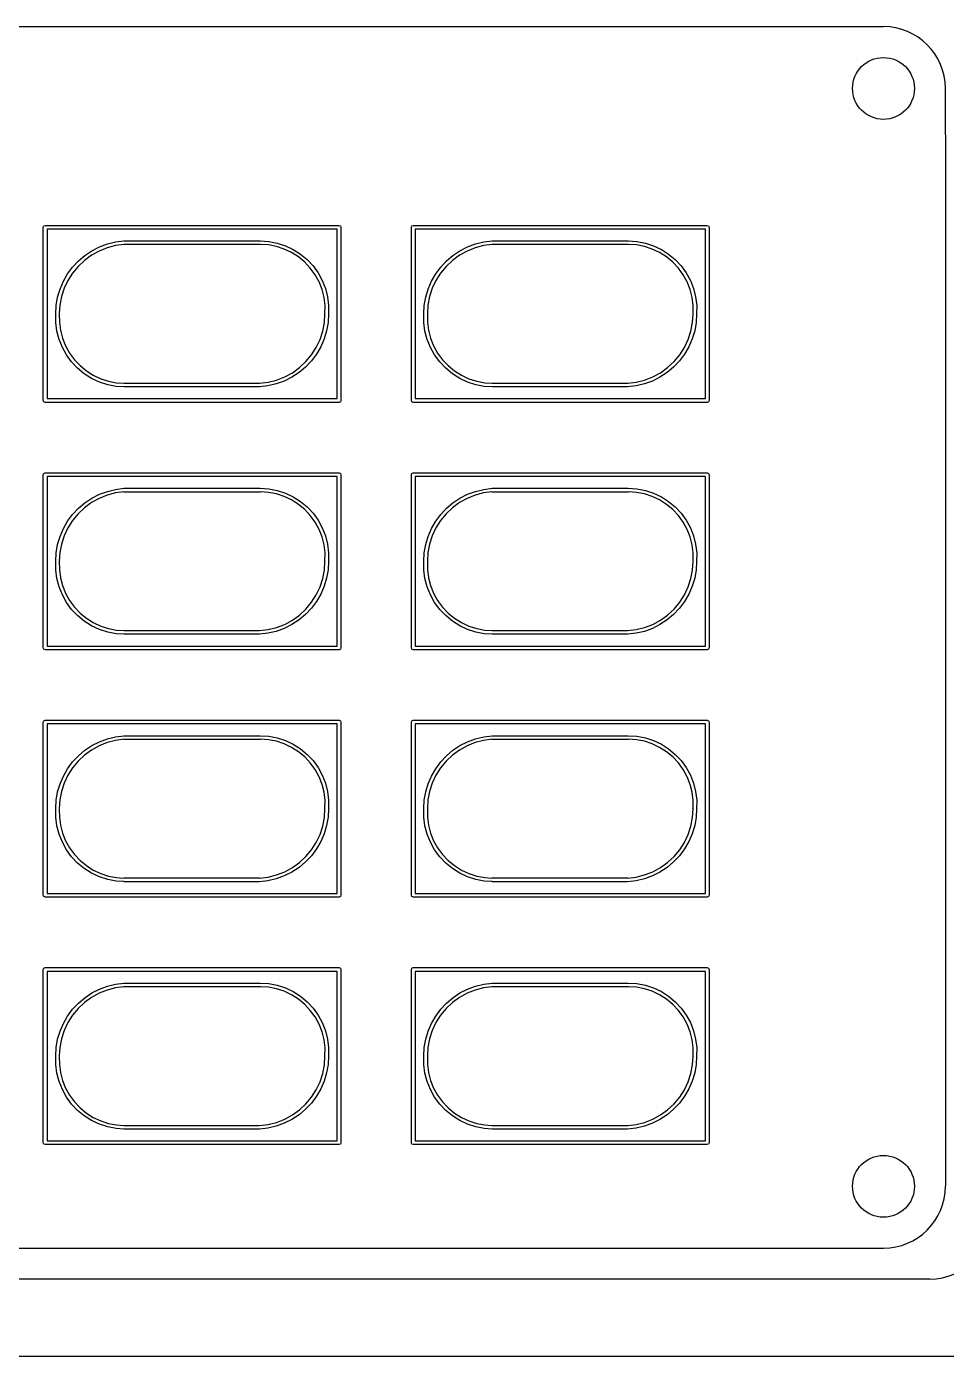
# Model space of a CAD drawing. Header units: millimetres. Extents: x 19 to 252, y 54 to 139.
# Drawn here: x 172.04 to 201.78, y 53.78 to 96.78 of the extents above; entities that cross this region are included whole.
import ezdxf

# ---------------------------------------------------------------- set-up
doc = ezdxf.new("R2010")
doc.units = ezdxf.units.MM
doc.header["$LTSCALE"] = 25.4
doc.layers.add('BLACK', color=7, linetype='Continuous')

msp = doc.modelspace()

# ---------------------------------------------------------------- linework, layer by layer
for p, q in [((103.745, 96.781), (199.745, 96.781)), ((201.745, 93.281), (201.745, 94.781)), ((201.745, 93.281), (201.745, 91.281)), ((201.745, 91.281), (201.745, 59.281)), ((71.745, 57.281), (199.745, 57.281)), ((201.245, 56.281), (70.245, 56.281)), ((238.238, 53.781), (33.243, 53.781))]:
    msp.add_line(p, q)
for centre in [(199.745, 94.781), (199.745, 59.281)]:
    msp.add_circle(centre, 1)
for centre, start, end in [((199.745, 94.781), 0, 90), ((199.745, 59.281), 270, 0), ((201.245, 58.281), 270, 0)]:
    msp.add_arc(centre, 2, start, end)
at = {"layer": 'BLACK', "linetype": 'Continuous'}
for p, q in [((172.584, 90.292), (172.602, 90.335)), ((172.602, 90.335), (172.644, 90.353)), ((172.644, 90.353), (182.145, 90.353)), ((182.145, 90.353), (182.188, 90.335)), ((182.188, 90.335), (182.206, 90.292)), ((184.484, 90.292), (184.502, 90.335)), ((184.502, 90.335), (184.545, 90.353)), ((184.545, 90.353), (194.045, 90.353)), ((194.045, 90.353), (194.088, 90.335)), ((194.088, 90.335), (194.105, 90.292)), ((172.584, 84.692), (172.584, 90.292)), ((172.704, 90.233), (172.704, 84.752)), ((182.085, 90.233), (172.704, 90.233)), ((182.085, 84.752), (182.085, 90.233)), ((182.206, 90.292), (182.206, 84.692)), ((184.484, 84.692), (184.484, 90.292)), ((184.605, 90.233), (184.605, 84.752)), ((193.986, 90.233), (184.605, 90.233)), ((193.986, 84.752), (193.986, 90.233)), ((194.105, 90.292), (194.105, 84.692)), ((173.927, 89.381), (174.154, 89.533)), ((174.385, 89.524), (174.139, 89.388)), ((174.154, 89.533), (174.398, 89.657)), ((174.647, 89.629), (174.385, 89.524)), ((174.398, 89.657), (174.654, 89.753)), ((174.919, 89.7), (174.647, 89.629)), ((174.654, 89.753), (174.92, 89.818)), ((175.188, 89.735), (174.919, 89.7)), ((174.92, 89.818), (175.191, 89.852)), ((175.195, 89.732), (175.188, 89.735)), ((175.191, 89.852), (175.191, 89.852)), ((175.191, 89.852), (175.193, 89.851)), ((175.193, 89.851), (175.195, 89.852)), ((175.195, 89.852), (179.595, 89.852)), ((179.595, 89.732), (175.195, 89.732)), ((179.595, 89.852), (179.873, 89.834)), ((179.604, 89.736), (179.595, 89.732)), ((179.859, 89.72), (179.604, 89.736)), ((180.118, 89.67), (179.859, 89.72)), ((179.873, 89.834), (180.147, 89.782)), ((180.37, 89.588), (180.118, 89.67)), ((180.147, 89.782), (180.413, 89.696)), ((180.609, 89.475), (180.37, 89.588)), ((180.413, 89.696), (180.665, 89.577)), ((180.832, 89.333), (180.609, 89.475)), ((180.665, 89.577), (180.9, 89.427)), ((185.827, 89.381), (186.054, 89.533)), ((186.285, 89.524), (186.039, 89.388)), ((186.054, 89.533), (186.298, 89.657)), ((186.547, 89.629), (186.285, 89.524)), ((186.298, 89.657), (186.554, 89.753)), ((186.819, 89.7), (186.547, 89.629)), ((186.554, 89.753), (186.82, 89.818)), ((187.088, 89.735), (186.819, 89.7)), ((186.82, 89.818), (187.091, 89.852)), ((187.095, 89.732), (187.088, 89.735)), ((187.091, 89.852), (187.091, 89.852)), ((187.091, 89.852), (187.093, 89.851)), ((187.093, 89.851), (187.095, 89.852)), ((187.095, 89.852), (191.495, 89.852)), ((191.495, 89.732), (187.095, 89.732)), ((191.495, 89.852), (191.773, 89.834)), ((191.504, 89.736), (191.495, 89.732)), ((191.759, 89.72), (191.504, 89.736)), ((192.018, 89.67), (191.759, 89.72)), ((191.773, 89.834), (192.047, 89.782)), ((192.27, 89.588), (192.018, 89.67)), ((192.047, 89.782), (192.313, 89.696)), ((192.509, 89.475), (192.27, 89.588)), ((192.313, 89.696), (192.565, 89.577)), ((192.732, 89.333), (192.509, 89.475)), ((192.565, 89.577), (192.8, 89.427)), ((173.706, 89.028), (173.527, 88.811)), ((173.532, 89.005), (173.718, 89.205)), ((173.911, 89.222), (173.706, 89.028)), ((173.718, 89.205), (173.927, 89.381)), ((174.139, 89.388), (173.911, 89.222)), ((181.035, 89.164), (180.832, 89.333)), ((180.9, 89.427), (181.115, 89.249)), ((181.216, 88.971), (181.035, 89.164)), ((181.115, 89.249), (181.305, 89.045)), ((181.305, 89.045), (181.469, 88.819)), ((185.606, 89.028), (185.427, 88.811)), ((185.432, 89.005), (185.618, 89.205)), ((185.811, 89.222), (185.606, 89.028)), ((185.618, 89.205), (185.827, 89.381)), ((186.039, 89.388), (185.811, 89.222)), ((192.935, 89.164), (192.732, 89.333)), ((192.8, 89.427), (193.015, 89.249)), ((193.116, 88.971), (192.935, 89.164)), ((193.015, 89.249), (193.205, 89.045)), ((193.205, 89.045), (193.369, 88.819)), ((173.233, 88.548), (173.369, 88.785)), ((173.369, 88.785), (173.532, 89.005)), ((173.527, 88.811), (173.377, 88.573)), ((181.371, 88.757), (181.216, 88.971)), ((181.497, 88.525), (181.371, 88.757)), ((181.469, 88.819), (181.602, 88.574)), ((185.133, 88.548), (185.269, 88.785)), ((185.269, 88.785), (185.432, 89.005)), ((185.427, 88.811), (185.277, 88.573)), ((193.271, 88.757), (193.116, 88.971)), ((193.397, 88.525), (193.271, 88.757)), ((193.369, 88.819), (193.502, 88.574)), ((173.048, 88.034), (173.125, 88.296)), ((173.125, 88.296), (173.233, 88.548)), ((173.257, 88.318), (173.17, 88.05)), ((173.377, 88.573), (173.257, 88.318)), ((181.594, 88.279), (181.497, 88.525)), ((181.659, 88.022), (181.594, 88.279)), ((181.602, 88.574), (181.704, 88.314)), ((181.704, 88.314), (181.773, 88.044)), ((184.948, 88.034), (185.025, 88.296)), ((185.025, 88.296), (185.133, 88.548)), ((185.157, 88.318), (185.07, 88.05)), ((185.277, 88.573), (185.157, 88.318)), ((193.494, 88.279), (193.397, 88.525)), ((193.559, 88.022), (193.494, 88.279)), ((193.502, 88.574), (193.604, 88.314)), ((193.604, 88.314), (193.673, 88.044)), ((172.985, 87.496), (173, 87.765)), ((173, 87.765), (173.048, 88.034)), ((173.118, 87.773), (173.101, 87.501)), ((173.17, 88.05), (173.118, 87.773)), ((181.691, 87.76), (181.659, 88.022)), ((181.69, 87.505), (181.691, 87.76)), ((181.773, 88.044), (181.807, 87.767)), ((181.807, 87.767), (181.805, 87.492)), ((184.885, 87.496), (184.9, 87.765)), ((184.9, 87.765), (184.948, 88.034)), ((185.018, 87.773), (185.001, 87.501)), ((185.07, 88.05), (185.018, 87.773)), ((193.591, 87.76), (193.559, 88.022)), ((193.59, 87.505), (193.591, 87.76)), ((193.673, 88.044), (193.707, 87.767)), ((193.707, 87.767), (193.705, 87.492)), ((172.984, 87.492), (172.985, 87.494)), ((172.985, 87.492), (172.984, 87.492)), ((172.985, 87.495), (172.985, 87.496)), ((172.985, 87.494), (172.985, 87.495)), ((172.985, 87.495), (172.985, 87.495)), ((172.986, 87.215), (172.985, 87.492)), ((173.104, 87.489), (173.1, 87.48)), ((173.1, 87.48), (173.102, 87.223)), ((173.101, 87.501), (173.105, 87.492)), ((173.105, 87.492), (173.104, 87.49)), ((173.104, 87.49), (173.104, 87.489)), ((181.672, 87.209), (181.689, 87.483)), ((181.685, 87.492), (181.686, 87.494)), ((181.689, 87.483), (181.685, 87.492)), ((181.686, 87.496), (181.69, 87.505)), ((181.686, 87.494), (181.686, 87.496)), ((181.805, 87.488), (181.789, 87.217)), ((181.805, 87.492), (181.805, 87.492)), ((181.805, 87.492), (181.805, 87.491)), ((181.805, 87.491), (181.805, 87.488)), ((181.805, 87.488), (181.805, 87.488)), ((181.805, 87.488), (181.805, 87.488)), ((184.885, 87.495), (184.885, 87.496)), ((184.885, 87.494), (184.885, 87.495)), ((184.885, 87.495), (184.885, 87.495)), ((184.885, 87.492), (184.885, 87.494)), ((184.886, 87.215), (184.885, 87.492)), ((184.885, 87.492), (184.885, 87.492)), ((185.004, 87.489), (185, 87.48)), ((185, 87.48), (185.002, 87.223)), ((185.001, 87.501), (185.004, 87.492)), ((185.004, 87.492), (185.004, 87.49)), ((185.004, 87.49), (185.004, 87.489)), ((193.572, 87.209), (193.589, 87.483)), ((193.585, 87.492), (193.586, 87.494)), ((193.589, 87.483), (193.585, 87.492)), ((193.586, 87.496), (193.59, 87.505)), ((193.586, 87.494), (193.586, 87.496)), ((193.705, 87.488), (193.689, 87.217)), ((193.705, 87.492), (193.706, 87.492)), ((193.706, 87.492), (193.705, 87.491)), ((193.705, 87.491), (193.705, 87.488)), ((193.705, 87.488), (193.705, 87.488)), ((193.705, 87.488), (193.705, 87.488)), ((173.023, 86.938), (172.986, 87.215)), ((173.094, 86.667), (173.023, 86.938)), ((173.102, 87.223), (173.137, 86.96)), ((173.137, 86.96), (173.204, 86.704)), ((181.531, 86.661), (181.619, 86.93)), ((181.619, 86.93), (181.672, 87.209)), ((181.742, 86.946), (181.663, 86.682)), ((181.789, 87.217), (181.742, 86.946)), ((184.923, 86.938), (184.886, 87.215)), ((184.994, 86.667), (184.923, 86.938)), ((185.002, 87.223), (185.037, 86.96)), ((185.037, 86.96), (185.104, 86.704)), ((193.431, 86.661), (193.519, 86.93)), ((193.519, 86.93), (193.572, 87.209)), ((193.642, 86.946), (193.563, 86.682)), ((193.689, 87.217), (193.642, 86.946)), ((173.199, 86.408), (173.094, 86.667)), ((173.204, 86.704), (173.303, 86.457)), ((173.303, 86.457), (173.432, 86.225)), ((181.409, 86.404), (181.531, 86.661)), ((181.553, 86.43), (181.415, 86.191)), ((181.663, 86.682), (181.553, 86.43)), ((185.099, 86.408), (184.994, 86.667)), ((185.104, 86.704), (185.203, 86.457)), ((185.203, 86.457), (185.332, 86.225)), ((193.309, 86.404), (193.431, 86.661)), ((193.453, 86.43), (193.315, 86.191)), ((193.563, 86.682), (193.453, 86.43)), ((173.335, 86.163), (173.199, 86.408)), ((173.5, 85.937), (173.335, 86.163)), ((173.432, 86.225), (173.589, 86.011)), ((173.589, 86.011), (173.772, 85.818)), ((181.075, 85.947), (181.257, 86.165)), ((181.415, 86.191), (181.251, 85.971)), ((181.257, 86.165), (181.409, 86.404)), ((185.235, 86.163), (185.099, 86.408)), ((185.4, 85.937), (185.235, 86.163)), ((185.332, 86.225), (185.489, 86.011)), ((185.489, 86.011), (185.672, 85.818)), ((192.975, 85.947), (193.157, 86.165)), ((193.315, 86.191), (193.151, 85.971)), ((193.157, 86.165), (193.309, 86.404)), ((173.693, 85.734), (173.5, 85.937)), ((173.909, 85.556), (173.693, 85.734)), ((173.772, 85.818), (173.977, 85.65)), ((173.977, 85.65), (174.201, 85.508)), ((180.388, 85.453), (180.637, 85.588)), ((180.851, 85.594), (180.62, 85.443)), ((180.637, 85.588), (180.868, 85.754)), ((181.062, 85.771), (180.851, 85.594)), ((180.868, 85.754), (181.075, 85.947)), ((181.251, 85.971), (181.062, 85.771)), ((185.593, 85.734), (185.4, 85.937)), ((185.809, 85.556), (185.593, 85.734)), ((185.672, 85.818), (185.877, 85.65)), ((185.877, 85.65), (186.101, 85.508)), ((192.288, 85.453), (192.537, 85.588)), ((192.751, 85.594), (192.52, 85.443)), ((192.537, 85.588), (192.768, 85.754)), ((192.962, 85.771), (192.751, 85.594)), ((192.768, 85.754), (192.975, 85.947)), ((193.151, 85.971), (192.962, 85.771)), ((174.146, 85.407), (173.909, 85.556)), ((174.399, 85.288), (174.146, 85.407)), ((174.201, 85.508), (174.442, 85.396)), ((174.665, 85.202), (174.399, 85.288)), ((174.442, 85.396), (174.694, 85.314)), ((174.94, 85.149), (174.665, 85.202)), ((174.694, 85.314), (174.955, 85.264)), ((175.191, 85.134), (174.94, 85.149)), ((174.955, 85.264), (175.189, 85.25)), ((175.189, 85.25), (175.195, 85.252)), ((175.195, 85.252), (179.57, 85.252)), ((179.57, 85.252), (179.578, 85.249)), ((179.847, 85.163), (179.574, 85.132)), ((179.578, 85.249), (179.849, 85.281)), ((180.115, 85.226), (179.847, 85.163)), ((179.849, 85.281), (180.124, 85.35)), ((180.374, 85.32), (180.115, 85.226)), ((180.124, 85.35), (180.388, 85.453)), ((180.62, 85.443), (180.374, 85.32)), ((186.046, 85.407), (185.809, 85.556)), ((186.299, 85.288), (186.046, 85.407)), ((186.101, 85.508), (186.342, 85.396)), ((186.565, 85.202), (186.299, 85.288)), ((186.342, 85.396), (186.594, 85.314)), ((186.84, 85.149), (186.565, 85.202)), ((186.594, 85.314), (186.855, 85.264)), ((187.091, 85.134), (186.84, 85.149)), ((186.855, 85.264), (187.089, 85.25)), ((187.089, 85.25), (187.095, 85.252)), ((187.095, 85.252), (191.47, 85.252)), ((191.47, 85.252), (191.478, 85.249)), ((191.747, 85.163), (191.474, 85.132)), ((191.478, 85.249), (191.749, 85.281)), ((192.015, 85.226), (191.747, 85.163)), ((191.749, 85.281), (192.024, 85.35)), ((192.274, 85.32), (192.015, 85.226)), ((192.024, 85.35), (192.288, 85.453)), ((192.52, 85.443), (192.274, 85.32)), ((172.704, 84.752), (182.085, 84.752)), ((175.195, 85.132), (175.191, 85.134)), ((179.57, 85.132), (175.195, 85.132)), ((179.572, 85.133), (179.57, 85.132)), ((179.574, 85.132), (179.572, 85.133)), ((179.574, 85.132), (179.574, 85.132)), ((184.605, 84.752), (193.986, 84.752)), ((187.095, 85.132), (187.091, 85.134)), ((191.47, 85.132), (187.095, 85.132)), ((191.472, 85.133), (191.47, 85.132)), ((191.474, 85.132), (191.472, 85.133)), ((191.474, 85.132), (191.474, 85.132)), ((172.602, 84.649), (172.584, 84.692)), ((172.644, 84.631), (172.602, 84.649)), ((182.145, 84.631), (172.644, 84.631)), ((182.188, 84.649), (182.145, 84.631)), ((182.206, 84.692), (182.188, 84.649)), ((184.502, 84.649), (184.484, 84.692)), ((184.545, 84.631), (184.502, 84.649)), ((194.045, 84.631), (184.545, 84.631)), ((194.088, 84.649), (194.045, 84.631)), ((194.105, 84.692), (194.088, 84.649)), ((172.584, 82.292), (172.602, 82.335)), ((172.584, 76.692), (172.584, 82.292)), ((172.602, 82.335), (172.644, 82.353)), ((172.644, 82.353), (182.145, 82.353)), ((172.704, 82.233), (172.704, 76.752)), ((182.085, 82.233), (172.704, 82.233)), ((182.085, 76.752), (182.085, 82.233)), ((182.145, 82.353), (182.188, 82.335)), ((182.188, 82.335), (182.206, 82.292)), ((182.206, 82.292), (182.206, 76.692)), ((184.484, 82.292), (184.502, 82.335)), ((184.484, 76.692), (184.484, 82.292)), ((184.502, 82.335), (184.545, 82.353)), ((184.545, 82.353), (194.045, 82.353)), ((184.605, 82.233), (184.605, 76.752)), ((193.986, 82.233), (184.605, 82.233)), ((193.986, 76.752), (193.986, 82.233)), ((194.045, 82.353), (194.088, 82.335)), ((194.088, 82.335), (194.105, 82.292)), ((194.105, 82.292), (194.105, 76.692)), ((174.398, 81.657), (174.654, 81.753)), ((174.919, 81.7), (174.647, 81.629)), ((174.654, 81.753), (174.92, 81.818)), ((175.188, 81.735), (174.919, 81.7)), ((174.92, 81.818), (175.191, 81.852)), ((175.195, 81.732), (175.188, 81.735)), ((175.191, 81.852), (175.191, 81.852)), ((175.191, 81.852), (175.193, 81.851)), ((175.193, 81.851), (175.195, 81.852)), ((175.195, 81.852), (179.595, 81.852)), ((179.595, 81.732), (175.195, 81.732)), ((179.595, 81.852), (179.873, 81.834)), ((179.604, 81.736), (179.595, 81.732)), ((179.859, 81.72), (179.604, 81.736)), ((180.118, 81.67), (179.859, 81.72)), ((179.873, 81.834), (180.147, 81.782)), ((180.147, 81.782), (180.413, 81.696)), ((186.298, 81.657), (186.554, 81.753)), ((186.819, 81.7), (186.547, 81.629)), ((186.554, 81.753), (186.82, 81.818)), ((187.088, 81.735), (186.819, 81.7)), ((186.82, 81.818), (187.091, 81.852)), ((187.095, 81.732), (187.088, 81.735)), ((187.091, 81.852), (187.091, 81.852)), ((187.091, 81.852), (187.093, 81.851)), ((187.093, 81.851), (187.095, 81.852)), ((187.095, 81.852), (191.495, 81.852)), ((191.495, 81.732), (187.095, 81.732)), ((191.495, 81.852), (191.773, 81.834)), ((191.504, 81.736), (191.495, 81.732)), ((191.759, 81.72), (191.504, 81.736)), ((192.018, 81.67), (191.759, 81.72)), ((191.773, 81.834), (192.047, 81.782)), ((192.047, 81.782), (192.313, 81.696)), ((173.718, 81.205), (173.927, 81.381)), ((174.139, 81.388), (173.911, 81.222)), ((173.927, 81.381), (174.154, 81.533)), ((174.385, 81.524), (174.139, 81.388)), ((174.154, 81.533), (174.398, 81.657)), ((174.647, 81.629), (174.385, 81.524)), ((180.37, 81.588), (180.118, 81.67)), ((180.609, 81.475), (180.37, 81.588)), ((180.413, 81.696), (180.665, 81.577)), ((180.832, 81.333), (180.609, 81.475)), ((180.665, 81.577), (180.9, 81.427)), ((181.035, 81.164), (180.832, 81.333)), ((180.9, 81.427), (181.115, 81.249)), ((185.618, 81.205), (185.827, 81.381)), ((186.039, 81.388), (185.811, 81.222)), ((185.827, 81.381), (186.054, 81.533)), ((186.285, 81.524), (186.039, 81.388)), ((186.054, 81.533), (186.298, 81.657)), ((186.547, 81.629), (186.285, 81.524)), ((192.27, 81.588), (192.018, 81.67)), ((192.509, 81.475), (192.27, 81.588)), ((192.313, 81.696), (192.565, 81.577)), ((192.732, 81.333), (192.509, 81.475)), ((192.565, 81.577), (192.8, 81.427)), ((192.935, 81.164), (192.732, 81.333)), ((192.8, 81.427), (193.015, 81.249)), ((173.369, 80.785), (173.532, 81.005)), ((173.706, 81.028), (173.527, 80.811)), ((173.532, 81.005), (173.718, 81.205)), ((173.911, 81.222), (173.706, 81.028)), ((181.216, 80.971), (181.035, 81.164)), ((181.115, 81.249), (181.305, 81.045)), ((181.371, 80.757), (181.216, 80.971)), ((181.305, 81.045), (181.469, 80.819)), ((185.269, 80.785), (185.432, 81.005)), ((185.606, 81.028), (185.427, 80.811)), ((185.432, 81.005), (185.618, 81.205)), ((185.811, 81.222), (185.606, 81.028)), ((193.116, 80.971), (192.935, 81.164)), ((193.015, 81.249), (193.205, 81.045)), ((193.271, 80.757), (193.116, 80.971)), ((193.205, 81.045), (193.369, 80.819)), ((173.125, 80.296), (173.233, 80.548)), ((173.233, 80.548), (173.369, 80.785)), ((173.377, 80.573), (173.257, 80.318)), ((173.527, 80.811), (173.377, 80.573)), ((181.497, 80.525), (181.371, 80.757)), ((181.469, 80.819), (181.602, 80.574)), ((181.594, 80.279), (181.497, 80.525)), ((181.602, 80.574), (181.704, 80.314)), ((185.025, 80.296), (185.133, 80.548)), ((185.133, 80.548), (185.269, 80.785)), ((185.277, 80.573), (185.157, 80.318)), ((185.427, 80.811), (185.277, 80.573)), ((193.397, 80.525), (193.271, 80.757)), ((193.369, 80.819), (193.502, 80.574)), ((193.494, 80.279), (193.397, 80.525)), ((193.502, 80.574), (193.604, 80.314)), ((173, 79.765), (173.048, 80.034)), ((173.048, 80.034), (173.125, 80.296)), ((173.17, 80.05), (173.118, 79.773)), ((173.257, 80.318), (173.17, 80.05)), ((181.659, 80.022), (181.594, 80.279)), ((181.691, 79.76), (181.659, 80.022)), ((181.704, 80.314), (181.773, 80.044)), ((181.773, 80.044), (181.807, 79.767)), ((184.9, 79.765), (184.948, 80.034)), ((184.948, 80.034), (185.025, 80.296)), ((185.07, 80.05), (185.018, 79.773)), ((185.157, 80.318), (185.07, 80.05)), ((193.559, 80.022), (193.494, 80.279)), ((193.591, 79.76), (193.559, 80.022)), ((193.604, 80.314), (193.673, 80.044)), ((193.673, 80.044), (193.707, 79.767)), ((172.985, 79.496), (173, 79.765)), ((173.118, 79.773), (173.101, 79.501)), ((181.69, 79.505), (181.691, 79.76)), ((181.807, 79.767), (181.805, 79.492)), ((184.885, 79.496), (184.9, 79.765)), ((185.018, 79.773), (185.001, 79.501)), ((193.59, 79.505), (193.591, 79.76)), ((193.707, 79.767), (193.705, 79.492)), ((172.984, 79.492), (172.985, 79.494)), ((172.985, 79.492), (172.984, 79.492)), ((172.985, 79.495), (172.985, 79.496)), ((172.985, 79.494), (172.985, 79.495)), ((172.985, 79.495), (172.985, 79.495)), ((172.986, 79.215), (172.985, 79.492)), ((173.023, 78.938), (172.986, 79.215)), ((173.104, 79.489), (173.1, 79.48)), ((173.1, 79.48), (173.102, 79.223)), ((173.101, 79.501), (173.105, 79.492)), ((173.102, 79.223), (173.137, 78.96)), ((173.105, 79.492), (173.104, 79.49)), ((173.104, 79.49), (173.104, 79.489)), ((181.619, 78.93), (181.672, 79.209)), ((181.672, 79.209), (181.689, 79.483)), ((181.685, 79.492), (181.686, 79.494)), ((181.689, 79.483), (181.685, 79.492)), ((181.686, 79.496), (181.69, 79.505)), ((181.686, 79.494), (181.686, 79.496)), ((181.789, 79.217), (181.742, 78.946)), ((181.805, 79.488), (181.789, 79.217)), ((181.805, 79.492), (181.805, 79.492)), ((181.805, 79.492), (181.805, 79.491)), ((181.805, 79.491), (181.805, 79.488)), ((181.805, 79.488), (181.805, 79.488)), ((181.805, 79.488), (181.805, 79.488)), ((184.885, 79.495), (184.885, 79.496)), ((184.885, 79.494), (184.885, 79.495)), ((184.885, 79.495), (184.885, 79.495)), ((184.885, 79.492), (184.885, 79.494)), ((184.886, 79.215), (184.885, 79.492)), ((184.885, 79.492), (184.885, 79.492)), ((184.923, 78.938), (184.886, 79.215)), ((185.004, 79.489), (185, 79.48)), ((185, 79.48), (185.002, 79.223)), ((185.001, 79.501), (185.004, 79.492)), ((185.002, 79.223), (185.037, 78.96)), ((185.004, 79.492), (185.004, 79.49)), ((185.004, 79.49), (185.004, 79.489)), ((193.519, 78.93), (193.572, 79.209)), ((193.572, 79.209), (193.589, 79.483)), ((193.585, 79.492), (193.586, 79.494)), ((193.589, 79.483), (193.585, 79.492)), ((193.586, 79.496), (193.59, 79.505)), ((193.586, 79.494), (193.586, 79.496)), ((193.689, 79.217), (193.642, 78.946)), ((193.705, 79.488), (193.689, 79.217)), ((193.705, 79.492), (193.706, 79.492)), ((193.706, 79.492), (193.705, 79.491)), ((193.705, 79.491), (193.705, 79.488)), ((193.705, 79.488), (193.705, 79.488)), ((193.705, 79.488), (193.705, 79.488)), ((173.094, 78.667), (173.023, 78.938)), ((173.137, 78.96), (173.204, 78.704)), ((173.204, 78.704), (173.303, 78.457)), ((181.531, 78.661), (181.619, 78.93)), ((181.742, 78.946), (181.663, 78.682)), ((184.994, 78.667), (184.923, 78.938)), ((185.037, 78.96), (185.104, 78.704)), ((185.104, 78.704), (185.203, 78.457)), ((193.431, 78.661), (193.519, 78.93)), ((193.642, 78.946), (193.563, 78.682)), ((173.199, 78.408), (173.094, 78.667)), ((173.335, 78.163), (173.199, 78.408)), ((173.303, 78.457), (173.432, 78.225)), ((181.257, 78.165), (181.409, 78.404)), ((181.409, 78.404), (181.531, 78.661)), ((181.553, 78.43), (181.415, 78.191)), ((181.663, 78.682), (181.553, 78.43)), ((185.099, 78.408), (184.994, 78.667)), ((185.235, 78.163), (185.099, 78.408)), ((185.203, 78.457), (185.332, 78.225)), ((193.157, 78.165), (193.309, 78.404)), ((193.309, 78.404), (193.431, 78.661)), ((193.453, 78.43), (193.315, 78.191)), ((193.563, 78.682), (193.453, 78.43)), ((173.5, 77.937), (173.335, 78.163)), ((173.432, 78.225), (173.589, 78.011)), ((173.693, 77.734), (173.5, 77.937)), ((173.589, 78.011), (173.772, 77.818)), ((180.868, 77.754), (181.075, 77.947)), ((181.251, 77.971), (181.062, 77.771)), ((181.075, 77.947), (181.257, 78.165)), ((181.415, 78.191), (181.251, 77.971)), ((185.4, 77.937), (185.235, 78.163)), ((185.332, 78.225), (185.489, 78.011)), ((185.593, 77.734), (185.4, 77.937)), ((185.489, 78.011), (185.672, 77.818)), ((192.768, 77.754), (192.975, 77.947)), ((193.151, 77.971), (192.962, 77.771)), ((192.975, 77.947), (193.157, 78.165)), ((193.315, 78.191), (193.151, 77.971)), ((173.909, 77.556), (173.693, 77.734)), ((173.772, 77.818), (173.977, 77.65)), ((174.146, 77.407), (173.909, 77.556)), ((173.977, 77.65), (174.201, 77.508)), ((174.399, 77.288), (174.146, 77.407)), ((174.201, 77.508), (174.442, 77.396)), ((180.124, 77.35), (180.388, 77.453)), ((180.62, 77.443), (180.374, 77.32)), ((180.388, 77.453), (180.637, 77.588)), ((180.851, 77.594), (180.62, 77.443)), ((180.637, 77.588), (180.868, 77.754)), ((181.062, 77.771), (180.851, 77.594)), ((185.809, 77.556), (185.593, 77.734)), ((185.672, 77.818), (185.877, 77.65)), ((186.046, 77.407), (185.809, 77.556)), ((185.877, 77.65), (186.101, 77.508)), ((186.299, 77.288), (186.046, 77.407)), ((186.101, 77.508), (186.342, 77.396)), ((192.024, 77.35), (192.288, 77.453)), ((192.52, 77.443), (192.274, 77.32)), ((192.288, 77.453), (192.537, 77.588)), ((192.751, 77.594), (192.52, 77.443)), ((192.537, 77.588), (192.768, 77.754)), ((192.962, 77.771), (192.751, 77.594)), ((174.665, 77.202), (174.399, 77.288)), ((174.442, 77.396), (174.694, 77.314)), ((174.94, 77.149), (174.665, 77.202)), ((174.694, 77.314), (174.955, 77.264)), ((175.191, 77.134), (174.94, 77.149)), ((174.955, 77.264), (175.189, 77.25)), ((175.189, 77.25), (175.195, 77.252)), ((175.195, 77.132), (175.191, 77.134)), ((175.195, 77.252), (179.57, 77.252)), ((179.57, 77.132), (175.195, 77.132)), ((179.57, 77.252), (179.578, 77.249)), ((179.572, 77.133), (179.57, 77.132)), ((179.574, 77.132), (179.572, 77.133)), ((179.847, 77.163), (179.574, 77.132)), ((179.574, 77.132), (179.574, 77.132)), ((179.578, 77.249), (179.849, 77.281)), ((180.115, 77.226), (179.847, 77.163)), ((179.849, 77.281), (180.124, 77.35)), ((180.374, 77.32), (180.115, 77.226)), ((186.565, 77.202), (186.299, 77.288)), ((186.342, 77.396), (186.594, 77.314)), ((186.84, 77.149), (186.565, 77.202)), ((186.594, 77.314), (186.855, 77.264)), ((187.091, 77.134), (186.84, 77.149)), ((186.855, 77.264), (187.089, 77.25)), ((187.089, 77.25), (187.095, 77.252)), ((187.095, 77.132), (187.091, 77.134)), ((187.095, 77.252), (191.47, 77.252)), ((191.47, 77.132), (187.095, 77.132)), ((191.47, 77.252), (191.478, 77.249)), ((191.472, 77.133), (191.47, 77.132)), ((191.474, 77.132), (191.472, 77.133)), ((191.747, 77.163), (191.474, 77.132)), ((191.474, 77.132), (191.474, 77.132)), ((191.478, 77.249), (191.749, 77.281)), ((192.015, 77.226), (191.747, 77.163)), ((191.749, 77.281), (192.024, 77.35)), ((192.274, 77.32), (192.015, 77.226)), ((172.602, 76.649), (172.584, 76.692)), ((172.644, 76.632), (172.602, 76.649)), ((182.145, 76.632), (172.644, 76.632)), ((172.704, 76.752), (182.085, 76.752)), ((182.188, 76.649), (182.145, 76.632)), ((182.206, 76.692), (182.188, 76.649)), ((184.502, 76.649), (184.484, 76.692)), ((184.545, 76.632), (184.502, 76.649)), ((194.045, 76.632), (184.545, 76.632)), ((184.605, 76.752), (193.986, 76.752)), ((194.088, 76.649), (194.045, 76.632)), ((194.105, 76.692), (194.088, 76.649)), ((172.584, 74.292), (172.602, 74.335)), ((172.584, 68.692), (172.584, 74.292)), ((172.602, 74.335), (172.644, 74.353)), ((172.644, 74.353), (182.145, 74.353)), ((172.704, 74.233), (172.704, 68.752)), ((182.085, 74.233), (172.704, 74.233)), ((182.085, 68.752), (182.085, 74.233)), ((182.145, 74.353), (182.188, 74.335)), ((182.188, 74.335), (182.206, 74.292)), ((182.206, 74.292), (182.206, 68.692)), ((184.484, 74.292), (184.502, 74.335)), ((184.484, 68.692), (184.484, 74.292)), ((184.502, 74.335), (184.545, 74.353)), ((184.545, 74.353), (194.045, 74.353)), ((184.605, 74.233), (184.605, 68.752)), ((193.986, 74.233), (184.605, 74.233)), ((193.986, 68.752), (193.986, 74.233)), ((194.045, 74.353), (194.088, 74.335)), ((194.088, 74.335), (194.105, 74.292)), ((194.105, 74.292), (194.105, 68.692)), ((173.927, 73.381), (174.154, 73.533)), ((174.154, 73.533), (174.398, 73.657)), ((174.647, 73.629), (174.385, 73.524)), ((174.398, 73.657), (174.654, 73.753)), ((174.919, 73.7), (174.647, 73.629)), ((174.654, 73.753), (174.92, 73.818)), ((175.188, 73.735), (174.919, 73.7)), ((174.92, 73.818), (175.191, 73.852)), ((175.195, 73.732), (175.188, 73.735)), ((175.191, 73.852), (175.191, 73.852)), ((175.191, 73.852), (175.193, 73.851)), ((175.193, 73.851), (175.195, 73.852)), ((175.195, 73.852), (179.595, 73.852)), ((179.595, 73.732), (175.195, 73.732)), ((179.595, 73.852), (179.873, 73.834)), ((179.604, 73.736), (179.595, 73.732)), ((179.859, 73.72), (179.604, 73.736)), ((180.118, 73.67), (179.859, 73.72)), ((179.873, 73.834), (180.147, 73.782)), ((180.37, 73.588), (180.118, 73.67)), ((180.147, 73.782), (180.413, 73.696)), ((180.609, 73.475), (180.37, 73.588)), ((180.413, 73.696), (180.665, 73.577)), ((180.665, 73.577), (180.9, 73.427)), ((185.827, 73.381), (186.054, 73.533)), ((186.054, 73.533), (186.298, 73.657)), ((186.547, 73.629), (186.285, 73.524)), ((186.298, 73.657), (186.554, 73.753)), ((186.819, 73.7), (186.547, 73.629)), ((186.554, 73.753), (186.82, 73.818)), ((187.088, 73.735), (186.819, 73.7)), ((186.82, 73.818), (187.091, 73.852)), ((187.095, 73.732), (187.088, 73.735)), ((187.091, 73.852), (187.091, 73.852)), ((187.091, 73.852), (187.093, 73.851)), ((187.093, 73.851), (187.095, 73.852)), ((187.095, 73.852), (191.495, 73.852)), ((191.495, 73.732), (187.095, 73.732)), ((191.495, 73.852), (191.773, 73.834)), ((191.504, 73.736), (191.495, 73.732)), ((191.759, 73.72), (191.504, 73.736)), ((192.018, 73.67), (191.759, 73.72)), ((191.773, 73.834), (192.047, 73.782)), ((192.27, 73.588), (192.018, 73.67)), ((192.047, 73.782), (192.313, 73.696)), ((192.509, 73.475), (192.27, 73.588)), ((192.313, 73.696), (192.565, 73.577)), ((192.565, 73.577), (192.8, 73.427)), ((173.532, 73.005), (173.718, 73.205)), ((173.911, 73.222), (173.706, 73.028)), ((173.718, 73.205), (173.927, 73.381)), ((174.139, 73.388), (173.911, 73.222)), ((174.385, 73.524), (174.139, 73.388)), ((180.832, 73.333), (180.609, 73.475)), ((181.035, 73.164), (180.832, 73.333)), ((180.9, 73.427), (181.115, 73.249)), ((181.216, 72.971), (181.035, 73.164)), ((181.115, 73.249), (181.305, 73.045)), ((185.432, 73.005), (185.618, 73.205)), ((185.811, 73.222), (185.606, 73.028)), ((185.618, 73.205), (185.827, 73.381)), ((186.039, 73.388), (185.811, 73.222)), ((186.285, 73.524), (186.039, 73.388)), ((192.732, 73.333), (192.509, 73.475)), ((192.935, 73.164), (192.732, 73.333)), ((192.8, 73.427), (193.015, 73.249)), ((193.116, 72.971), (192.935, 73.164)), ((193.015, 73.249), (193.205, 73.045)), ((173.233, 72.548), (173.369, 72.785)), ((173.369, 72.785), (173.532, 73.005)), ((173.527, 72.811), (173.377, 72.573)), ((173.706, 73.028), (173.527, 72.811)), ((181.371, 72.757), (181.216, 72.971)), ((181.305, 73.045), (181.469, 72.819)), ((181.497, 72.525), (181.371, 72.757)), ((181.469, 72.819), (181.602, 72.574)), ((185.133, 72.548), (185.269, 72.785)), ((185.269, 72.785), (185.432, 73.005)), ((185.427, 72.811), (185.277, 72.573)), ((185.606, 73.028), (185.427, 72.811)), ((193.271, 72.757), (193.116, 72.971)), ((193.205, 73.045), (193.369, 72.819)), ((193.397, 72.525), (193.271, 72.757)), ((193.369, 72.819), (193.502, 72.574)), ((173.048, 72.034), (173.125, 72.296)), ((173.125, 72.296), (173.233, 72.548)), ((173.257, 72.318), (173.17, 72.05)), ((173.377, 72.573), (173.257, 72.318)), ((181.594, 72.279), (181.497, 72.525)), ((181.659, 72.022), (181.594, 72.279)), ((181.602, 72.574), (181.704, 72.314)), ((181.704, 72.314), (181.773, 72.044)), ((184.948, 72.034), (185.025, 72.296)), ((185.025, 72.296), (185.133, 72.548)), ((185.157, 72.318), (185.07, 72.05)), ((185.277, 72.573), (185.157, 72.318)), ((193.494, 72.279), (193.397, 72.525)), ((193.559, 72.022), (193.494, 72.279)), ((193.502, 72.574), (193.604, 72.314)), ((193.604, 72.314), (193.673, 72.044)), ((173, 71.765), (173.048, 72.034)), ((173.17, 72.05), (173.118, 71.773)), ((181.691, 71.76), (181.659, 72.022)), ((181.773, 72.044), (181.807, 71.767)), ((184.9, 71.765), (184.948, 72.034)), ((185.07, 72.05), (185.018, 71.773)), ((193.591, 71.76), (193.559, 72.022)), ((193.673, 72.044), (193.707, 71.767)), ((172.984, 71.492), (172.985, 71.494)), ((172.985, 71.492), (172.984, 71.492)), ((172.985, 71.496), (173, 71.765)), ((172.985, 71.495), (172.985, 71.496)), ((172.985, 71.494), (172.985, 71.495)), ((172.985, 71.495), (172.985, 71.495)), ((172.986, 71.215), (172.985, 71.492)), ((173.104, 71.489), (173.1, 71.48)), ((173.1, 71.48), (173.102, 71.223)), ((173.118, 71.773), (173.101, 71.501)), ((173.101, 71.501), (173.105, 71.492)), ((173.105, 71.492), (173.104, 71.49)), ((173.104, 71.49), (173.104, 71.489)), ((181.672, 71.209), (181.689, 71.483)), ((181.685, 71.492), (181.686, 71.494)), ((181.689, 71.483), (181.685, 71.492)), ((181.686, 71.496), (181.69, 71.505)), ((181.686, 71.494), (181.686, 71.496)), ((181.69, 71.505), (181.691, 71.76)), ((181.805, 71.488), (181.789, 71.217)), ((181.807, 71.767), (181.805, 71.492)), ((181.805, 71.492), (181.805, 71.492)), ((181.805, 71.492), (181.805, 71.491)), ((181.805, 71.491), (181.805, 71.488)), ((181.805, 71.488), (181.805, 71.488)), ((181.805, 71.488), (181.805, 71.488)), ((184.885, 71.496), (184.9, 71.765)), ((184.885, 71.495), (184.885, 71.496)), ((184.885, 71.494), (184.885, 71.495)), ((184.885, 71.495), (184.885, 71.495)), ((184.885, 71.492), (184.885, 71.494)), ((184.886, 71.215), (184.885, 71.492)), ((184.885, 71.492), (184.885, 71.492)), ((185.004, 71.489), (185, 71.48)), ((185, 71.48), (185.002, 71.223)), ((185.018, 71.773), (185.001, 71.501)), ((185.001, 71.501), (185.004, 71.492)), ((185.004, 71.492), (185.004, 71.49)), ((185.004, 71.49), (185.004, 71.489)), ((193.572, 71.209), (193.589, 71.483)), ((193.585, 71.492), (193.586, 71.494)), ((193.589, 71.483), (193.585, 71.492)), ((193.586, 71.496), (193.59, 71.505)), ((193.586, 71.494), (193.586, 71.496)), ((193.59, 71.505), (193.591, 71.76)), ((193.705, 71.488), (193.689, 71.217)), ((193.707, 71.767), (193.705, 71.492)), ((193.705, 71.492), (193.706, 71.492)), ((193.706, 71.492), (193.705, 71.491)), ((193.705, 71.491), (193.705, 71.488)), ((193.705, 71.488), (193.705, 71.488)), ((193.705, 71.488), (193.705, 71.488)), ((173.023, 70.938), (172.986, 71.215)), ((173.102, 71.223), (173.137, 70.96)), ((173.137, 70.96), (173.204, 70.704)), ((181.619, 70.93), (181.672, 71.209)), ((181.789, 71.217), (181.742, 70.946)), ((184.923, 70.938), (184.886, 71.215)), ((185.002, 71.223), (185.037, 70.96)), ((185.037, 70.96), (185.104, 70.704)), ((193.519, 70.93), (193.572, 71.209)), ((193.689, 71.217), (193.642, 70.946)), ((173.094, 70.667), (173.023, 70.938)), ((173.199, 70.408), (173.094, 70.667)), ((173.204, 70.704), (173.303, 70.457)), ((181.409, 70.404), (181.531, 70.661)), ((181.531, 70.661), (181.619, 70.93)), ((181.663, 70.682), (181.553, 70.43)), ((181.742, 70.946), (181.663, 70.682)), ((184.994, 70.667), (184.923, 70.938)), ((185.099, 70.408), (184.994, 70.667)), ((185.104, 70.704), (185.203, 70.457)), ((193.309, 70.404), (193.431, 70.661)), ((193.431, 70.661), (193.519, 70.93)), ((193.563, 70.682), (193.453, 70.43)), ((193.642, 70.946), (193.563, 70.682)), ((173.335, 70.163), (173.199, 70.408)), ((173.303, 70.457), (173.432, 70.225)), ((173.5, 69.937), (173.335, 70.163)), ((173.432, 70.225), (173.589, 70.011)), ((181.075, 69.947), (181.257, 70.165)), ((181.415, 70.191), (181.251, 69.971)), ((181.257, 70.165), (181.409, 70.404)), ((181.553, 70.43), (181.415, 70.191)), ((185.235, 70.163), (185.099, 70.408)), ((185.203, 70.457), (185.332, 70.225)), ((185.4, 69.937), (185.235, 70.163)), ((185.332, 70.225), (185.489, 70.011)), ((192.975, 69.947), (193.157, 70.165)), ((193.315, 70.191), (193.151, 69.971)), ((193.157, 70.165), (193.309, 70.404)), ((193.453, 70.43), (193.315, 70.191)), ((173.693, 69.734), (173.5, 69.937)), ((173.589, 70.011), (173.772, 69.818)), ((173.909, 69.556), (173.693, 69.734)), ((173.772, 69.818), (173.977, 69.65)), ((180.637, 69.588), (180.868, 69.754)), ((181.062, 69.771), (180.851, 69.594)), ((180.868, 69.754), (181.075, 69.947)), ((181.251, 69.971), (181.062, 69.771)), ((185.593, 69.734), (185.4, 69.937)), ((185.489, 70.011), (185.672, 69.818)), ((185.809, 69.556), (185.593, 69.734)), ((185.672, 69.818), (185.877, 69.65)), ((192.537, 69.588), (192.768, 69.754)), ((192.962, 69.771), (192.751, 69.594)), ((192.768, 69.754), (192.975, 69.947)), ((193.151, 69.971), (192.962, 69.771)), ((174.146, 69.407), (173.909, 69.556)), ((173.977, 69.65), (174.201, 69.508)), ((174.399, 69.288), (174.146, 69.407)), ((174.201, 69.508), (174.442, 69.396)), ((174.665, 69.202), (174.399, 69.288)), ((174.442, 69.396), (174.694, 69.314)), ((174.694, 69.314), (174.955, 69.264)), ((174.955, 69.264), (175.189, 69.25)), ((175.189, 69.25), (175.195, 69.252)), ((175.195, 69.252), (179.57, 69.252)), ((179.57, 69.252), (179.578, 69.249)), ((179.578, 69.249), (179.849, 69.281)), ((179.849, 69.281), (180.124, 69.35)), ((180.374, 69.32), (180.115, 69.226)), ((180.124, 69.35), (180.388, 69.453)), ((180.62, 69.443), (180.374, 69.32)), ((180.388, 69.453), (180.637, 69.588)), ((180.851, 69.594), (180.62, 69.443)), ((186.046, 69.407), (185.809, 69.556)), ((185.877, 69.65), (186.101, 69.508)), ((186.299, 69.288), (186.046, 69.407)), ((186.101, 69.508), (186.342, 69.396)), ((186.565, 69.202), (186.299, 69.288)), ((186.342, 69.396), (186.594, 69.314)), ((186.594, 69.314), (186.855, 69.264)), ((186.855, 69.264), (187.089, 69.25)), ((187.089, 69.25), (187.095, 69.252)), ((187.095, 69.252), (191.47, 69.252)), ((191.47, 69.252), (191.478, 69.249)), ((191.478, 69.249), (191.749, 69.281)), ((191.749, 69.281), (192.024, 69.35)), ((192.274, 69.32), (192.015, 69.226)), ((192.024, 69.35), (192.288, 69.453)), ((192.52, 69.443), (192.274, 69.32)), ((192.288, 69.453), (192.537, 69.588)), ((192.751, 69.594), (192.52, 69.443)), ((174.94, 69.149), (174.665, 69.202)), ((175.191, 69.134), (174.94, 69.149)), ((175.195, 69.132), (175.191, 69.134)), ((179.57, 69.132), (175.195, 69.132)), ((179.572, 69.133), (179.57, 69.132)), ((179.574, 69.132), (179.572, 69.133)), ((179.847, 69.163), (179.574, 69.132)), ((179.574, 69.132), (179.574, 69.132)), ((180.115, 69.226), (179.847, 69.163)), ((186.84, 69.149), (186.565, 69.202)), ((187.091, 69.134), (186.84, 69.149)), ((187.095, 69.132), (187.091, 69.134)), ((191.47, 69.132), (187.095, 69.132)), ((191.472, 69.133), (191.47, 69.132)), ((191.474, 69.132), (191.472, 69.133)), ((191.747, 69.163), (191.474, 69.132)), ((191.474, 69.132), (191.474, 69.132)), ((192.015, 69.226), (191.747, 69.163)), ((172.602, 68.649), (172.584, 68.692)), ((172.644, 68.631), (172.602, 68.649)), ((182.145, 68.631), (172.644, 68.631)), ((172.704, 68.752), (182.085, 68.752)), ((182.188, 68.649), (182.145, 68.631)), ((182.206, 68.692), (182.188, 68.649)), ((184.502, 68.649), (184.484, 68.692)), ((184.545, 68.631), (184.502, 68.649)), ((194.045, 68.631), (184.545, 68.631)), ((184.605, 68.752), (193.986, 68.752)), ((194.088, 68.649), (194.045, 68.631)), ((194.105, 68.692), (194.088, 68.649)), ((172.584, 66.292), (172.602, 66.335)), ((172.584, 60.692), (172.584, 66.292)), ((172.602, 66.335), (172.644, 66.353)), ((172.644, 66.353), (182.145, 66.353)), ((172.704, 66.232), (172.704, 60.752)), ((182.085, 66.232), (172.704, 66.232)), ((182.085, 60.752), (182.085, 66.232)), ((182.145, 66.353), (182.188, 66.335)), ((182.188, 66.335), (182.206, 66.292)), ((182.206, 66.292), (182.206, 60.692)), ((184.484, 66.292), (184.502, 66.335)), ((184.484, 60.692), (184.484, 66.292)), ((184.502, 66.335), (184.545, 66.353)), ((184.545, 66.353), (194.045, 66.353)), ((184.605, 66.232), (184.605, 60.752)), ((193.986, 66.232), (184.605, 66.232)), ((193.986, 60.752), (193.986, 66.232)), ((194.045, 66.353), (194.088, 66.335)), ((194.088, 66.335), (194.105, 66.292)), ((194.105, 66.292), (194.105, 60.692)), ((174.654, 65.753), (174.92, 65.818)), ((174.92, 65.818), (175.191, 65.852)), ((175.191, 65.852), (175.191, 65.852)), ((175.191, 65.852), (175.193, 65.851)), ((175.193, 65.851), (175.195, 65.852)), ((175.195, 65.852), (179.595, 65.852)), ((179.595, 65.852), (179.873, 65.834)), ((179.873, 65.834), (180.147, 65.782)), ((186.554, 65.753), (186.82, 65.818)), ((186.82, 65.818), (187.091, 65.852)), ((187.091, 65.852), (187.091, 65.852)), ((187.091, 65.852), (187.093, 65.851)), ((187.093, 65.851), (187.095, 65.852)), ((187.095, 65.852), (191.495, 65.852)), ((191.495, 65.852), (191.773, 65.834)), ((191.773, 65.834), (192.047, 65.782)), ((173.718, 65.205), (173.927, 65.381)), ((174.139, 65.388), (173.911, 65.222)), ((173.927, 65.381), (174.154, 65.533)), ((174.385, 65.524), (174.139, 65.388)), ((174.154, 65.533), (174.398, 65.657)), ((174.647, 65.629), (174.385, 65.524)), ((174.398, 65.657), (174.654, 65.753)), ((174.919, 65.7), (174.647, 65.629)), ((175.188, 65.735), (174.919, 65.7)), ((175.195, 65.732), (175.188, 65.735)), ((179.595, 65.732), (175.195, 65.732)), ((179.604, 65.736), (179.595, 65.732)), ((179.859, 65.719), (179.604, 65.736)), ((180.118, 65.67), (179.859, 65.719)), ((180.37, 65.588), (180.118, 65.67)), ((180.147, 65.782), (180.413, 65.696)), ((180.609, 65.475), (180.37, 65.588)), ((180.413, 65.696), (180.665, 65.577)), ((180.832, 65.333), (180.609, 65.475)), ((180.665, 65.577), (180.9, 65.427)), ((180.9, 65.427), (181.115, 65.249)), ((185.618, 65.205), (185.827, 65.381)), ((186.039, 65.388), (185.811, 65.222)), ((185.827, 65.381), (186.054, 65.533)), ((186.285, 65.524), (186.039, 65.388)), ((186.054, 65.533), (186.298, 65.657)), ((186.547, 65.629), (186.285, 65.524)), ((186.298, 65.657), (186.554, 65.753)), ((186.819, 65.7), (186.547, 65.629)), ((187.088, 65.735), (186.819, 65.7)), ((187.095, 65.732), (187.088, 65.735)), ((191.495, 65.732), (187.095, 65.732)), ((191.504, 65.736), (191.495, 65.732)), ((191.759, 65.719), (191.504, 65.736)), ((192.018, 65.67), (191.759, 65.719)), ((192.27, 65.588), (192.018, 65.67)), ((192.047, 65.782), (192.313, 65.696)), ((192.509, 65.475), (192.27, 65.588)), ((192.313, 65.696), (192.565, 65.577)), ((192.732, 65.333), (192.509, 65.475)), ((192.565, 65.577), (192.8, 65.427)), ((192.8, 65.427), (193.015, 65.249)), ((173.369, 64.785), (173.532, 65.005)), ((173.706, 65.028), (173.527, 64.811)), ((173.532, 65.005), (173.718, 65.205)), ((173.911, 65.222), (173.706, 65.028)), ((181.035, 65.164), (180.832, 65.333)), ((181.216, 64.971), (181.035, 65.164)), ((181.115, 65.249), (181.305, 65.045)), ((181.371, 64.757), (181.216, 64.971)), ((181.305, 65.045), (181.469, 64.819)), ((185.269, 64.785), (185.432, 65.005)), ((185.606, 65.028), (185.427, 64.811)), ((185.432, 65.005), (185.618, 65.205)), ((185.811, 65.222), (185.606, 65.028)), ((192.935, 65.164), (192.732, 65.333)), ((193.116, 64.971), (192.935, 65.164)), ((193.015, 65.249), (193.205, 65.045)), ((193.271, 64.757), (193.116, 64.971)), ((193.205, 65.045), (193.369, 64.819)), ((173.125, 64.296), (173.233, 64.548)), ((173.233, 64.548), (173.369, 64.785)), ((173.377, 64.573), (173.257, 64.318)), ((173.527, 64.811), (173.377, 64.573)), ((181.497, 64.525), (181.371, 64.757)), ((181.469, 64.819), (181.602, 64.574)), ((181.594, 64.279), (181.497, 64.525)), ((181.602, 64.574), (181.704, 64.314)), ((185.025, 64.296), (185.133, 64.548)), ((185.133, 64.548), (185.269, 64.785)), ((185.277, 64.573), (185.157, 64.318)), ((185.427, 64.811), (185.277, 64.573)), ((193.397, 64.525), (193.271, 64.757)), ((193.369, 64.819), (193.502, 64.574)), ((193.494, 64.279), (193.397, 64.525)), ((193.502, 64.574), (193.604, 64.314)), ((173.048, 64.034), (173.125, 64.296)), ((173.257, 64.318), (173.17, 64.05)), ((181.659, 64.022), (181.594, 64.279)), ((181.704, 64.314), (181.773, 64.044)), ((184.948, 64.034), (185.025, 64.296)), ((185.157, 64.318), (185.07, 64.05)), ((193.559, 64.022), (193.494, 64.279)), ((193.604, 64.314), (193.673, 64.044)), ((172.985, 63.496), (173, 63.765)), ((173, 63.765), (173.048, 64.034)), ((173.118, 63.773), (173.101, 63.501)), ((173.17, 64.05), (173.118, 63.773)), ((181.691, 63.76), (181.659, 64.022)), ((181.69, 63.505), (181.691, 63.76)), ((181.773, 64.044), (181.807, 63.767)), ((181.807, 63.767), (181.805, 63.492)), ((184.885, 63.496), (184.9, 63.765)), ((184.9, 63.765), (184.948, 64.034)), ((185.018, 63.773), (185.001, 63.501)), ((185.07, 64.05), (185.018, 63.773)), ((193.591, 63.76), (193.559, 64.022)), ((193.59, 63.505), (193.591, 63.76)), ((193.673, 64.044), (193.707, 63.767)), ((193.707, 63.767), (193.705, 63.492)), ((172.984, 63.492), (172.985, 63.494)), ((172.985, 63.492), (172.984, 63.492)), ((172.985, 63.495), (172.985, 63.496)), ((172.985, 63.494), (172.985, 63.495)), ((172.985, 63.495), (172.985, 63.495)), ((172.986, 63.215), (172.985, 63.492)), ((173.023, 62.938), (172.986, 63.215)), ((173.104, 63.489), (173.1, 63.48)), ((173.1, 63.48), (173.102, 63.223)), ((173.101, 63.501), (173.105, 63.492)), ((173.102, 63.223), (173.137, 62.96)), ((173.105, 63.492), (173.104, 63.49)), ((173.104, 63.49), (173.104, 63.489)), ((181.672, 63.209), (181.689, 63.483)), ((181.685, 63.492), (181.686, 63.494)), ((181.689, 63.483), (181.685, 63.492)), ((181.686, 63.496), (181.69, 63.505)), ((181.686, 63.494), (181.686, 63.496)), ((181.789, 63.217), (181.742, 62.946)), ((181.805, 63.488), (181.789, 63.217)), ((181.805, 63.492), (181.805, 63.492)), ((181.805, 63.492), (181.805, 63.491)), ((181.805, 63.491), (181.805, 63.488)), ((181.805, 63.488), (181.805, 63.488)), ((181.805, 63.488), (181.805, 63.488)), ((184.885, 63.495), (184.885, 63.496)), ((184.885, 63.494), (184.885, 63.495)), ((184.885, 63.495), (184.885, 63.495)), ((184.885, 63.492), (184.885, 63.494)), ((184.886, 63.215), (184.885, 63.492)), ((184.885, 63.492), (184.885, 63.492)), ((184.923, 62.938), (184.886, 63.215)), ((185.004, 63.489), (185, 63.48)), ((185, 63.48), (185.002, 63.223)), ((185.001, 63.501), (185.004, 63.492)), ((185.002, 63.223), (185.037, 62.96)), ((185.004, 63.492), (185.004, 63.49)), ((185.004, 63.49), (185.004, 63.489)), ((193.572, 63.209), (193.589, 63.483)), ((193.585, 63.492), (193.586, 63.494)), ((193.589, 63.483), (193.585, 63.492)), ((193.586, 63.496), (193.59, 63.505)), ((193.586, 63.494), (193.586, 63.496)), ((193.689, 63.217), (193.642, 62.946)), ((193.705, 63.488), (193.689, 63.217)), ((193.705, 63.492), (193.706, 63.492)), ((193.706, 63.492), (193.705, 63.491)), ((193.705, 63.491), (193.705, 63.488)), ((193.705, 63.488), (193.705, 63.488)), ((193.705, 63.488), (193.705, 63.488)), ((173.094, 62.667), (173.023, 62.938)), ((173.137, 62.96), (173.204, 62.704)), ((181.531, 62.661), (181.619, 62.93)), ((181.619, 62.93), (181.672, 63.209)), ((181.742, 62.946), (181.663, 62.682)), ((184.994, 62.667), (184.923, 62.938)), ((185.037, 62.96), (185.104, 62.704)), ((193.431, 62.661), (193.519, 62.93)), ((193.519, 62.93), (193.572, 63.209)), ((193.642, 62.946), (193.563, 62.682)), ((173.199, 62.408), (173.094, 62.667)), ((173.335, 62.163), (173.199, 62.408)), ((173.204, 62.704), (173.303, 62.457)), ((173.303, 62.457), (173.432, 62.225)), ((181.257, 62.165), (181.409, 62.404)), ((181.409, 62.404), (181.531, 62.661)), ((181.553, 62.43), (181.415, 62.191)), ((181.663, 62.682), (181.553, 62.43)), ((185.099, 62.408), (184.994, 62.667)), ((185.235, 62.163), (185.099, 62.408)), ((185.104, 62.704), (185.203, 62.457)), ((185.203, 62.457), (185.332, 62.225)), ((193.157, 62.165), (193.309, 62.404)), ((193.309, 62.404), (193.431, 62.661)), ((193.453, 62.43), (193.315, 62.191)), ((193.563, 62.682), (193.453, 62.43)), ((173.5, 61.937), (173.335, 62.163)), ((173.432, 62.225), (173.589, 62.011)), ((173.693, 61.734), (173.5, 61.937)), ((173.589, 62.011), (173.772, 61.818)), ((180.868, 61.754), (181.075, 61.947)), ((181.251, 61.971), (181.062, 61.771)), ((181.075, 61.947), (181.257, 62.165)), ((181.415, 62.191), (181.251, 61.971)), ((185.4, 61.937), (185.235, 62.163)), ((185.332, 62.225), (185.489, 62.011)), ((185.593, 61.734), (185.4, 61.937)), ((185.489, 62.011), (185.672, 61.818)), ((192.768, 61.754), (192.975, 61.947)), ((193.151, 61.971), (192.962, 61.771)), ((192.975, 61.947), (193.157, 62.165)), ((193.315, 62.191), (193.151, 61.971)), ((173.909, 61.556), (173.693, 61.734)), ((173.772, 61.818), (173.977, 61.65)), ((174.146, 61.407), (173.909, 61.556)), ((173.977, 61.65), (174.201, 61.508)), ((174.201, 61.508), (174.442, 61.396)), ((180.388, 61.453), (180.637, 61.588)), ((180.851, 61.594), (180.62, 61.443)), ((180.637, 61.588), (180.868, 61.754)), ((181.062, 61.771), (180.851, 61.594)), ((185.809, 61.556), (185.593, 61.734)), ((185.672, 61.818), (185.877, 61.65)), ((186.046, 61.407), (185.809, 61.556)), ((185.877, 61.65), (186.101, 61.508)), ((186.101, 61.508), (186.342, 61.396)), ((192.288, 61.453), (192.537, 61.588)), ((192.751, 61.594), (192.52, 61.443)), ((192.537, 61.588), (192.768, 61.754)), ((192.962, 61.771), (192.751, 61.594)), ((174.399, 61.288), (174.146, 61.407)), ((174.665, 61.202), (174.399, 61.288)), ((174.442, 61.396), (174.694, 61.314)), ((174.94, 61.149), (174.665, 61.202)), ((174.694, 61.314), (174.955, 61.264)), ((175.191, 61.134), (174.94, 61.149)), ((174.955, 61.264), (175.189, 61.25)), ((175.189, 61.25), (175.195, 61.252)), ((175.195, 61.132), (175.191, 61.134)), ((175.195, 61.252), (179.57, 61.252)), ((179.57, 61.132), (175.195, 61.132)), ((179.57, 61.252), (179.578, 61.249)), ((179.572, 61.133), (179.57, 61.132)), ((179.574, 61.132), (179.572, 61.133)), ((179.847, 61.163), (179.574, 61.132)), ((179.574, 61.132), (179.574, 61.132)), ((179.578, 61.249), (179.849, 61.281)), ((180.115, 61.226), (179.847, 61.163)), ((179.849, 61.281), (180.124, 61.35)), ((180.374, 61.32), (180.115, 61.226)), ((180.124, 61.35), (180.388, 61.453)), ((180.62, 61.443), (180.374, 61.32)), ((186.299, 61.288), (186.046, 61.407)), ((186.565, 61.202), (186.299, 61.288)), ((186.342, 61.396), (186.594, 61.314)), ((186.84, 61.149), (186.565, 61.202)), ((186.594, 61.314), (186.855, 61.264)), ((187.091, 61.134), (186.84, 61.149)), ((186.855, 61.264), (187.089, 61.25)), ((187.089, 61.25), (187.095, 61.252)), ((187.095, 61.132), (187.091, 61.134)), ((187.095, 61.252), (191.47, 61.252)), ((191.47, 61.132), (187.095, 61.132)), ((191.47, 61.252), (191.478, 61.249)), ((191.472, 61.133), (191.47, 61.132)), ((191.474, 61.132), (191.472, 61.133)), ((191.747, 61.163), (191.474, 61.132)), ((191.474, 61.132), (191.474, 61.132)), ((191.478, 61.249), (191.749, 61.281)), ((192.015, 61.226), (191.747, 61.163)), ((191.749, 61.281), (192.024, 61.35)), ((192.274, 61.32), (192.015, 61.226)), ((192.024, 61.35), (192.288, 61.453)), ((192.52, 61.443), (192.274, 61.32)), ((172.602, 60.649), (172.584, 60.692)), ((172.644, 60.631), (172.602, 60.649)), ((182.145, 60.631), (172.644, 60.631)), ((172.704, 60.752), (182.085, 60.752)), ((182.188, 60.649), (182.145, 60.631)), ((182.206, 60.692), (182.188, 60.649)), ((184.502, 60.649), (184.484, 60.692)), ((184.545, 60.631), (184.502, 60.649)), ((194.045, 60.631), (184.545, 60.631)), ((184.605, 60.752), (193.986, 60.752)), ((194.088, 60.649), (194.045, 60.631)), ((194.105, 60.692), (194.088, 60.649))]:
    msp.add_line(p, q, dxfattribs=at)

doc.saveas('drawing.dxf')
